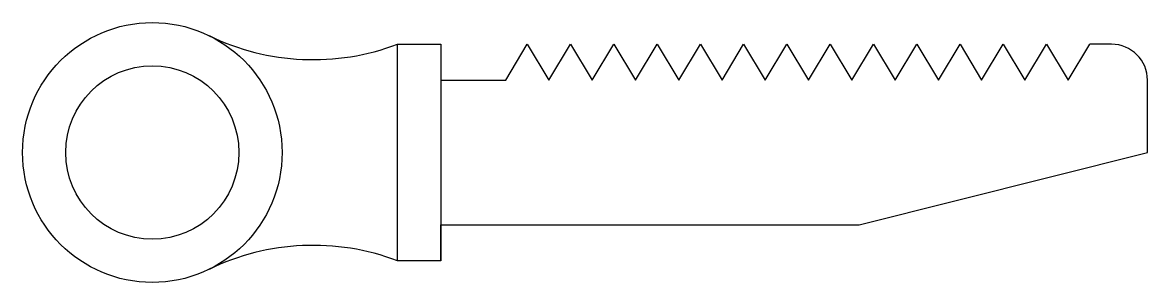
# Model space of a CAD drawing. Header units: millimetres. Extents: x 3022 to 3178, y 1675 to 1711.
import ezdxf

# ---------------------------------------------------------------- set-up
doc = ezdxf.new("R2010")
doc.units = ezdxf.units.MM

msp = doc.modelspace()

# ---------------------------------------------------------------- linework, layer by layer
for p, q in [((3073.66, 1693.18), (3073.66, 1708.18)), ((3073.66, 1708.18), (3079.66, 1708.18)), ((3079.66, 1708.18), (3079.66, 1678.18)), ((3079.66, 1708.18), (3079.66, 1703.18)), ((3088.66, 1703.18), (3091.66, 1708.18)), ((3091.66, 1708.18), (3094.66, 1703.18)), ((3094.66, 1703.18), (3097.66, 1708.18)), ((3097.66, 1708.18), (3100.66, 1703.18)), ((3100.66, 1703.18), (3103.66, 1708.18)), ((3103.66, 1708.18), (3106.66, 1703.18)), ((3106.66, 1703.18), (3109.66, 1708.18)), ((3109.66, 1708.18), (3112.66, 1703.18)), ((3112.66, 1703.18), (3115.66, 1708.18)), ((3115.66, 1708.18), (3118.66, 1703.18)), ((3118.66, 1703.18), (3121.66, 1708.18)), ((3121.66, 1708.18), (3124.66, 1703.18)), ((3124.66, 1703.18), (3127.66, 1708.18)), ((3127.66, 1708.18), (3130.66, 1703.18)), ((3130.66, 1703.18), (3133.66, 1708.18)), ((3133.66, 1708.18), (3136.66, 1703.18)), ((3136.66, 1703.18), (3139.66, 1708.18)), ((3139.66, 1708.18), (3142.66, 1703.18)), ((3142.66, 1703.18), (3145.66, 1708.18)), ((3145.66, 1708.18), (3148.66, 1703.18)), ((3148.66, 1703.18), (3151.66, 1708.18)), ((3151.66, 1708.18), (3154.66, 1703.18)), ((3154.66, 1703.18), (3157.66, 1708.18)), ((3157.66, 1708.18), (3160.66, 1703.18)), ((3160.66, 1703.18), (3163.66, 1708.18)), ((3163.66, 1708.18), (3166.66, 1703.18)), ((3166.66, 1703.18), (3169.66, 1708.18)), ((3172.66, 1708.18), (3169.66, 1708.18)), ((3079.66, 1703.18), (3088.66, 1703.18)), ((3177.66, 1693.18), (3177.66, 1703.18)), ((3073.66, 1678.18), (3073.66, 1693.18)), ((3137.66, 1683.18), (3177.66, 1693.18)), ((3079.66, 1678.18), (3079.66, 1683.18)), ((3079.66, 1683.18), (3137.66, 1683.18)), ((3079.66, 1678.18), (3073.66, 1678.18))]:
    msp.add_line(p, q)
for radius in [18, 12]:
    msp.add_circle((3039.66, 1693.18), radius)
for centre, radius, start, end in [((3061.97, 1739.04), 33, 244.0568, 290.7443), ((3172.66, 1703.18), 5, 0, 90), ((3061.97, 1647.32), 33, 69.2557, 115.9432)]:
    msp.add_arc(centre, radius, start, end)

doc.saveas('drawing.dxf')
